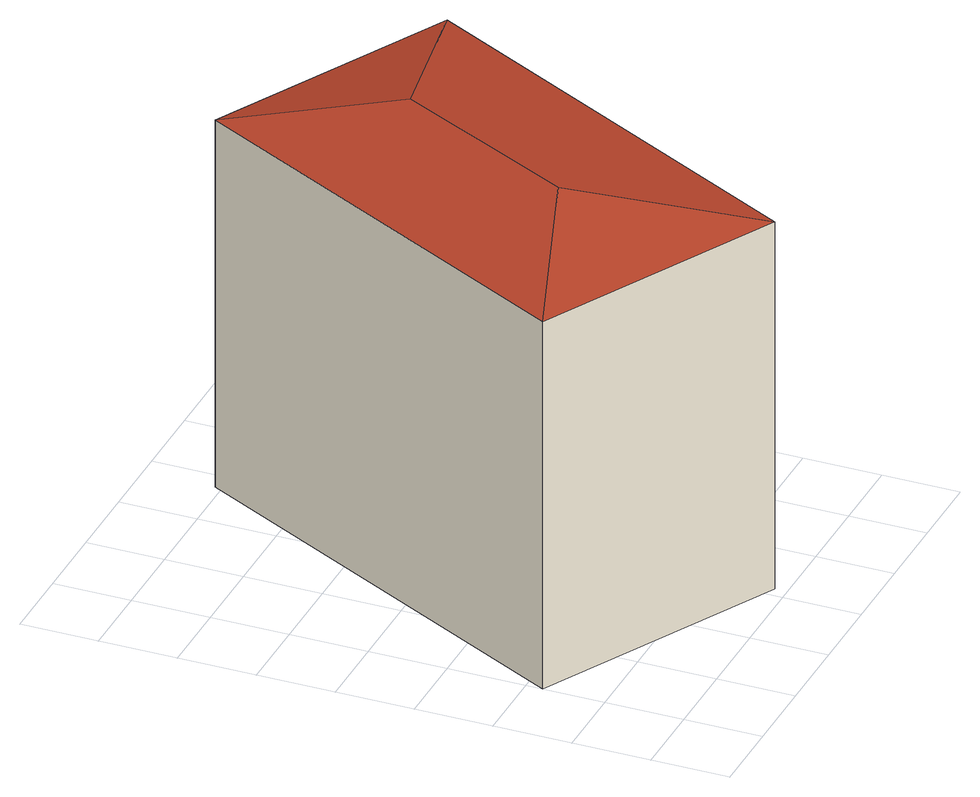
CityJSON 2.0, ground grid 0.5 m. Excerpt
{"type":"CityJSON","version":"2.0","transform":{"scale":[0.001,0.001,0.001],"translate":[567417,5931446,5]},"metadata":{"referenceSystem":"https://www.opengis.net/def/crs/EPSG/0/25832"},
"CityObjects":{
"building1":{"type":"Building","attributes":{"Grundfläche 2D":"5.285542","Grundhöhe NN":"5.587"},"geometry":[{"type":"Solid","lod":"3","boundaries":[[[[0,1,2]],[[0,3,4,1]],[[3,0,2,5]],[[3,5,4]],[[6,7,2,1]],[[7,8,5,2]],[[8,9,4,5]],[[9,6,1,4]],[[9,8,7,6]]]],"semantics":{"surfaces":[{"type":"RoofSurface"},{"type":"WallSurface"},{"type":"GroundSurface"}],"values":[[0,0,0,0,1,1,1,1,2]]}}]}
},
"vertices":[
[1164,1280,3279],[7,895,3091],[1578,81,3091],[1754,2463,3279],[1382,3547,3091],[2953,2733,3091],[7,895,587],[1578,81,587],[2953,2733,587],[1382,3547,587]
]}
